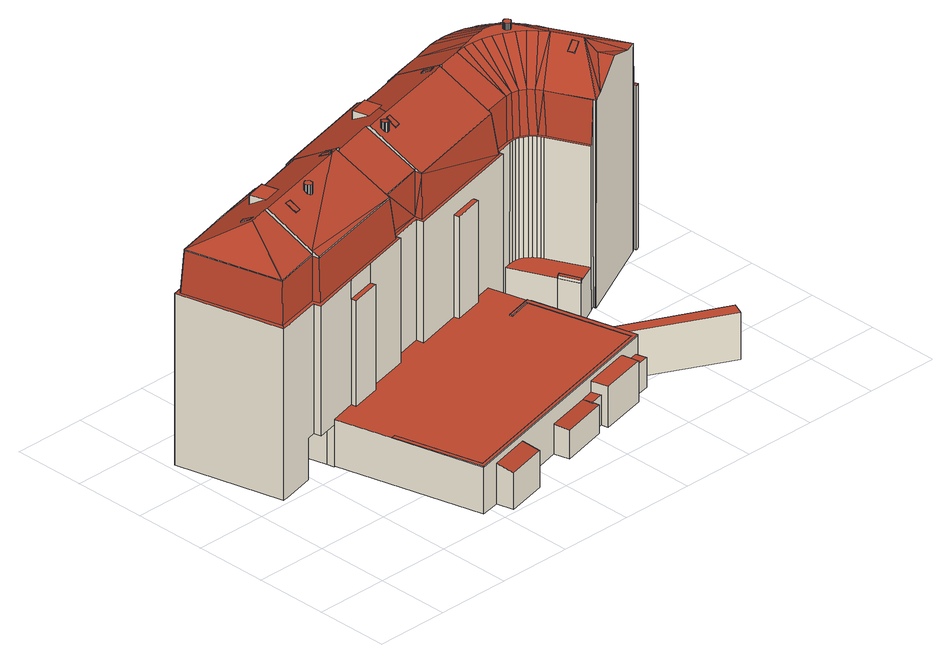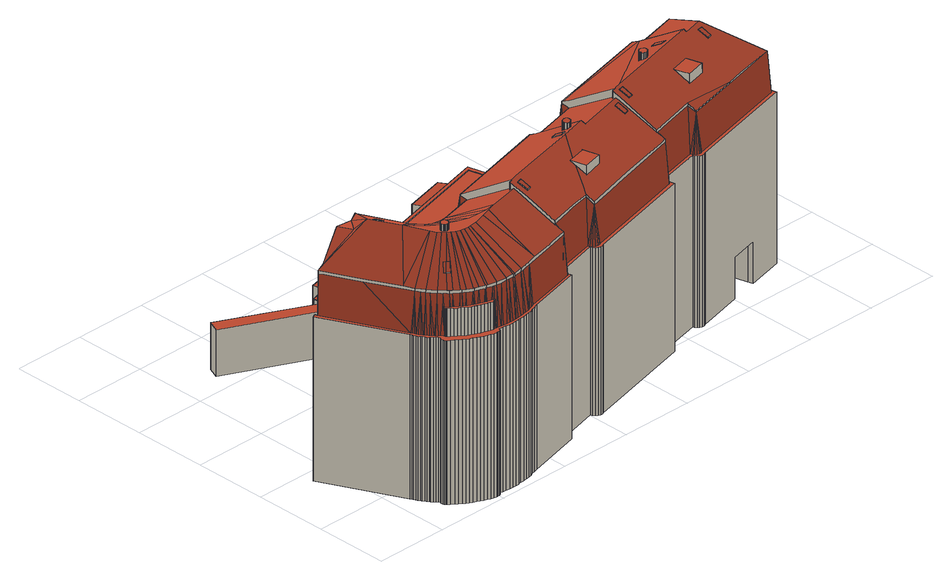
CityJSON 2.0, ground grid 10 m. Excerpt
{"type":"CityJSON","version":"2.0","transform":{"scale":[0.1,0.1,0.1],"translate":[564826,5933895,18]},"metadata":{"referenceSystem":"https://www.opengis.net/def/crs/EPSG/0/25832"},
"CityObjects":{
"building1":{"type":"Building","attributes":{"Grundfläche 2D":"1860.483753","Grundhöhe NN":"18.318"},"children":["building1-1","building1-2","building1-3","building1-4","building1-5","building1-6","building1-7","building1-8","building1-9","building1-10","building1-11","building1-12","building1-13","building1-14","building1-15"],"geometry":[{"type":"Solid","lod":"3","boundaries":[[[[0,1,2,3,4,5,6,7,8,9,10,11,12,13,14]],[[15,16,17,18,19,20,21,22,23,24,25,26,27,28,29,30]],[[31,32,33]],[[34,35,36]],[[34,37,38,39,40,35]],[[41,42,43]],[[40,39,38,44,45,46,47,48,43,42,49,33,32,50,51]],[[32,31,52,53,50]],[[51,35,40]],[[54,55,56]],[[56,55,57]],[[56,58,59]],[[60,61,56,62,63]],[[56,64,62]],[[56,59,64]],[[56,65,58]],[[56,57,65]],[[66,67,68,55,54]],[[69,68,67]],[[70,71,69]],[[69,71,68]],[[72,73,70]],[[70,73,71]],[[74,75,76]],[[76,75,77]],[[76,78,79]],[[70,76,80,72]],[[76,79,81]],[[76,82,78]],[[82,76,77]],[[83,84,85,86,75,74]],[[87,86,85,88]],[[89,90,87]],[[87,90,86]],[[91,92,89]],[[91,89,93,94,95]],[[96,97,94]],[[94,98,95]],[[94,97,98]],[[96,99,100,101]],[[96,101,97]],[[102,103,104,105,99]],[[99,105,100]],[[106,107,103]],[[103,108,104]],[[103,107,108]],[[106,109,110,107]],[[111,112,109]],[[109,112,110]],[[113,114,115,111]],[[111,115,112]],[[116,117,113]],[[113,117,114]],[[118,119,116]],[[119,117,116]],[[120,121,122,118,123]],[[118,122,119]],[[124,125,126,123,127,128]],[[121,120,123,126,125]],[[121,125,129,122]],[[130,128,131,132]],[[128,130,132,125,124]],[[133,134,132,131]],[[135,136,137,138]],[[131,137,139,140,134,133]],[[137,136,140,139]],[[141,142,138,143,144]],[[136,135,138,142,141]],[[143,145,146,141,144]],[[147,148,149,150,151]],[[143,151,152,153,146,145]],[[153,152,151,150,149]],[[154,155,147,156,157]],[[149,148,147,155,154]],[[158,159,160,156]],[[156,160,159,154,157]],[[161,162,163,164,158]],[[165,166,159,158]],[[166,165,158,164,163]],[[167,168,169,161,170,171]],[[163,162,161,169,168]],[[172,173,174,171]],[[174,175,168,167,171]],[[176,177,172]],[[172,178,173]],[[172,177,178]],[[176,179,180,181]],[[176,182,177]],[[176,181,182]],[[183,184,179]],[[179,185,180]],[[179,184,185]],[[186,187,183]],[[183,188,184]],[[183,189,188]],[[183,187,189]],[[186,190,187]],[[186,191,190]],[[192,193,186]],[[186,193,191]],[[192,194,195,196,197,198,193]],[[91,95,98,97,101,100,105,104,108,107,110,112,115,114,117,119,122,129,125,132,134,140,136,141,146,153,149,154,159,166,163,168,175,174,173,178,177,182,181,180,185,184,188,189,187,190,191,193,198,199,200,201,202,203,204,205,206,207,208,209,210,211,212,213,214,215,216,217,218,219,220,221,222,223,224,225,226,227,228,229,230,231,232,233,234,235,236,237,238,239,240,241,242,243,244,245,246,247,248,249,250,251,252,253,254,255,256,257,258,259,260,92]],[[261,77,75,86]],[[73,72,80,81,79,78,82,77,262,263,264,265,266,267,268,269,270]],[[90,271,86]],[[86,271,272,261]],[[273,274,275,276,277,278,279,280,281,63,62,64,59,58,65,57,55,68,71,282,283]],[[63,281,284,60]],[[76,81,80]],[[89,92,90]],[[285,286,287,288]],[[285,288,289]],[[290,291,292,286]],[[292,287,286]],[[290,293,294,295,296]],[[296,291,290]],[[297,298,299,293]],[[299,294,293]],[[300,301,297]],[[297,301,298]],[[301,300,302,303,304,305]],[[306,304,303]],[[307,308,306]],[[309,308,307]],[[310,304,309]],[[309,304,308]],[[311,312,313,314,301,305,304,310]],[[315,316,313]],[[316,314,313]],[[315,317,318,319,316]],[[318,320,321,319]],[[322,323,321,320,324,325]],[[326,327,324]],[[324,327,328,323,322,325]],[[329,323,328,327,330,331]],[[332,333,330]],[[333,331,330]],[[333,334,335,331]],[[336,337,334]],[[337,335,334]],[[337,338,339,335]],[[340,341,338]],[[341,339,338]],[[341,342,343,339]],[[342,344,345,343]],[[346,347,348,345,344]],[[349,348,347]],[[349,350,351,348]],[[352,353,354,355,356,351,350]],[[357,358,359,360,361,88,362,363,364,365,366,289,367,354]],[[367,355,354]],[[368,369,370,371,372,285,289,366,365]],[[329,331,335,339,343,345,348,351,356,355,367,289,288,287,292,291,296,295,294,299,298,301,314,316,319,321,323]],[[308,304,306]],[[373,374,375,376,377,378]],[[379,380,381,382,383,384,385,386]],[[387,388,389,390,391,392,393,394,395,396,397,383,382,381,380]],[[398,399,400,67,401,402,403,375,374,384,383,397,396,395,404,405,406]],[[407,408,409,410,411,412,413,414,415,416,417,418,419,420,421,422,423,424,425,426,427,428,429]],[[430,431,432,433,434,435,436,437,438,439,440,441,442,443,444,445,446,447,448,449]],[[297,449,300]],[[300,449,448]],[[297,293,430,449]],[[293,290,431,430]],[[300,448,447,450]],[[290,286,432,431]],[[285,433,432,286]],[[371,451,372]],[[451,452,372]],[[433,285,372,434]],[[453,451,371]],[[454,451,453]],[[455,456,457]],[[456,458,457]],[[459,460,461]],[[461,460,462,456]],[[462,463,456]],[[456,455,461]],[[464,460,459]],[[465,460,464]],[[466,467,468,469]],[[470,471,472,473,474,475,462,460,465,469,468,281,280,476,477]],[[452,451,454,458,456,463,478,479,480,481,482]],[[454,453,457]],[[454,457,458]],[[466,469,465,464]],[[281,468,467,284]],[[483,484,485,486]],[[487,488,489,490]],[[491,492,493,494,495]],[[496,497,498,499]],[[500,501,502,503]],[[504,505,506,507,508,509]],[[510,511,512,513,514]],[[507,515,516,517]],[[482,435,434,372,452]],[[462,475,478,463]],[[53,52,35,51,50]],[[261,272,271,90,92,260]],[[282,71,73,270]],[[384,374,373,385]],[[429,428,7,6]],[[428,427,8,7]],[[427,426,425,10,9,8]],[[425,424,11,10]],[[424,423,12,11]],[[423,422,13,12]],[[422,518,14,13]],[[518,519,520,1,0,14]],[[520,513,512,521,522,523,407,5,4,3,2,1]],[[407,429,6,5]],[[21,20,19,524,525]],[[19,18,526,524]],[[526,18,17,16,527,528]],[[450,447,446,21,525,529,530]],[[531,532,533,534,470,477,476,280,535,536]],[[534,537,471,470]],[[472,471,537,538,539,540,421,420,503]],[[472,503,502,473]],[[502,417,473]],[[473,417,416,474]],[[475,474,416,415,478]],[[478,415,414,479]],[[479,414,413,480]],[[489,488,409,408,541,542,481,480,413,412]],[[435,482,481,542,543]],[[15,436,435,543,527,16]],[[436,15,30,437]],[[437,30,29,438]],[[438,29,28,439]],[[439,28,27,440]],[[440,27,26,441]],[[441,26,25,442]],[[445,22,21,446]],[[442,25,24,443]],[[443,24,23,444]],[[444,23,22,445]],[[33,60,284,31]],[[31,284,467,52]],[[35,52,467,466,36]],[[36,466,464,34]],[[378,377,38,37,34,464,459]],[[38,377,376,44]],[[402,401,47,46,45,44,376,375,403]],[[66,54,43,48,47,401,67]],[[43,54,56,41]],[[33,49,42,41,56,61,60]],[[544,484,483,517,516,545]],[[485,484,544,546]],[[493,486,485,546,547,494]],[[489,412,411,490]],[[490,411,410,487]],[[487,410,409,488]],[[362,88,85]],[[548,197,549,197]],[[198,197,549,550]],[[199,198,550,551]],[[552,201,200,199,551,553]],[[202,201,552,554]],[[203,202,554,555]],[[204,203,555,556]],[[205,204,556,557]],[[206,205,557,558]],[[559,208,207,206,558,560]],[[209,208,559,561]],[[210,209,561,562]],[[211,210,562,563]],[[212,211,563,564]],[[213,212,564,565]],[[214,213,565,566]],[[215,214,566,567]],[[216,215,567,568]],[[217,216,568,569]],[[218,217,569,570]],[[219,218,570,571]],[[220,219,571,572]],[[221,220,572,573]],[[222,221,573,574]],[[223,222,574,575]],[[224,223,575,576]],[[225,224,576,577]],[[226,225,577,578]],[[227,226,578,579]],[[228,227,579,580]],[[229,228,580,581]],[[230,229,581,582]],[[231,230,582,583]],[[232,231,583,584]],[[233,232,584,585]],[[234,233,585,586]],[[235,234,586,587]],[[236,235,587,588]],[[237,236,588,589]],[[238,237,589,590]],[[239,238,590,591]],[[240,239,591,592]],[[241,240,592,593]],[[242,241,593,594]],[[243,242,594,595]],[[244,243,595,596]],[[245,244,596,597]],[[246,245,597,598]],[[247,246,598,599]],[[248,247,599,600]],[[249,248,600,601]],[[602,251,250,249,601,603]],[[252,251,602,604]],[[253,252,604,605]],[[254,253,605,606]],[[255,254,606,607]],[[256,255,607,608]],[[257,256,608,609]],[[258,257,609,610]],[[259,258,610,611]],[[260,259,611,612]],[[261,260,612,613,77]],[[262,77,613,614]],[[263,262,614,615]],[[264,263,615,616]],[[265,264,616,617]],[[266,265,617,618]],[[267,266,618,619]],[[268,267,619,620]],[[621,270,269,268,620,622]],[[282,270,621,623,283]],[[273,283,623,624]],[[274,273,624,625]],[[275,274,625,626]],[[276,275,626,627]],[[277,276,627,628]],[[278,277,628,629]],[[629,630,631,632,633,634,279,278]],[[280,279,634,535]],[[285,372,371,372]],[[635,302,300,450,530]],[[303,302,635,636]],[[310,309,307,306,303,636,549,197,548]],[[196,195,194,192,186,315,313,312,311,310,548,197]],[[318,317,315,186,183,179]],[[320,318,179,176,172]],[[170,161,326,324,320,172,171]],[[147,332,330,327,326,161,158,156]],[[138,336,334,333,332,147,151,143]],[[131,128,340,338,337,336,138,137]],[[118,116,342,341,340,128,127,123]],[[344,342,116,113,111]],[[347,346,344,111,109,106]],[[347,106,103,349]],[[350,349,103,102,99]],[[94,93,89,360,359,358,357,354,353,352,350,99,96]],[[361,360,89,87,88]],[[495,494,547,637]],[[491,495,637,638]],[[499,498,639,640]],[[496,499,640,641]],[[497,496,641,642]],[[400,399,398,70,69,67]],[[373,378,459,461,455]],[[385,373,455,457,386]],[[386,457,453,379]],[[370,369,387,380,379,453,371]],[[387,369,368,388]],[[363,391,390,389,388,368,365,364]],[[84,83,74,395,394,393,392,391,363,362,85]],[[395,74,76,404]],[[70,398,406,405,404,76]],[[503,420,419,500]],[[500,419,418,501]],[[501,418,417,502]],[[509,508,643,644]],[[504,509,644,645]],[[505,504,645,646]],[[514,513,647,648]],[[510,514,648,649]],[[512,511,650,651]],[[511,510,649,650]],[[506,515,507]],[[545,516,515,506,505,646]],[[518,422,421,540,652]],[[498,497,642,643,508,507,517,483,486,493,492,491,638,653,520,519,518,652,639]],[[520,653,647,513]],[[654,655,541,408,407,523,522,521,512,651,656,657]],[[658,659,533,532]],[[539,538,660,661]],[[662,663,659,658]],[[664,665,661,660]],[[633,632,663,662]],[[665,664,631,630]],[[535,634,633,662,658,532,531,536]],[[642,641,640,639,652,540,539,661,665,630,629,628,627,626,625,624,623,621,622,620,619,618,617,616,615,614,613,612,611,610,609,608,607,606,605,604,602,603,601,600,599,598,597,596,595,594,593,592,591,590,589,588,587,586,585,584,583,582,581,580,579,578,577,576,575,574,573,572,571,570,569,568,567,566,565,564,563,562,561,559,560,558,557,556,555,554,552,553,551,550,549,636,635,530,529,525,524,526,528,527,543,542,541,655,654,657,656,651,650,649,648,647,653,638,637,547,546,544,545,646,645,644,643]],[[659,663,632,631,664,660,538,537,534,533]]]],"semantics":{"surfaces":[{"type":"RoofSurface"},{"type":"WallSurface"},{"type":"GroundSurface"},{"type":"OuterCeilingSurface"}],"values":[[0,0,0,0,0,0,0,0,0,0,0,0,0,0,0,0,0,0,0,0,0,0,0,0,0,0,0,0,0,0,0,0,0,0,0,0,0,0,0,0,0,0,0,0,0,0,0,0,0,0,0,0,0,0,0,0,0,0,0,0,0,0,0,0,0,0,0,0,0,0,0,0,0,0,0,0,0,0,0,0,0,0,0,0,0,0,0,0,0,0,0,0,0,0,0,0,0,0,0,0,0,0,0,0,0,0,0,0,0,0,0,0,0,0,0,0,0,0,0,0,0,0,0,0,0,0,0,0,0,0,0,0,0,0,0,0,0,0,0,0,0,0,0,0,0,0,0,0,0,0,0,0,0,0,0,0,0,0,0,0,0,0,0,0,0,0,0,0,0,0,0,0,0,0,0,0,0,0,0,0,0,0,0,0,0,0,0,0,0,0,0,0,0,0,0,1,1,1,1,1,1,1,1,1,1,1,1,1,1,1,1,1,1,1,1,1,1,1,1,1,1,1,1,1,1,1,1,1,1,1,1,1,1,1,1,1,1,1,1,1,1,1,1,1,1,1,1,1,1,1,1,1,1,1,1,1,1,1,1,1,1,1,1,1,1,1,1,1,1,1,1,1,1,1,1,1,1,1,1,1,1,1,1,1,1,1,1,1,1,1,1,1,1,1,1,1,1,1,1,1,1,1,1,1,1,1,1,1,1,1,1,1,1,1,1,1,1,1,1,1,1,1,1,1,1,1,1,1,1,1,1,1,1,1,1,1,1,1,1,1,1,1,1,1,1,1,1,1,1,1,1,1,1,1,1,1,1,1,1,1,1,1,1,1,1,1,1,1,1,1,1,1,1,1,1,1,1,1,1,1,1,1,1,1,1,1,1,1,2,2,3]]}}]},
"building1-1":{"type":"BuildingInstallation","parents":["building1"],"geometry":[{"type":"MultiSurface","lod":"3","boundaries":[[[666,667,668,669]],[[667,666,20,670]],[[19,20,666,669]],[[667,670,18,668]],[[18,19,669,668]]],"semantics":{"surfaces":[{"type":"RoofSurface"},{"type":"WallSurface"}],"values":[0,1,1,1,1]}}]},
"building1-2":{"type":"BuildingInstallation","parents":["building1"],"geometry":[{"type":"MultiSurface","lod":"3","boundaries":[[[671,672,673,674]],[[674,673,675,676]],[[671,674,676,677]],[[672,671,677,678]],[[673,672,678,675]]],"semantics":{"surfaces":[{"type":"RoofSurface"},{"type":"WallSurface"}],"values":[0,1,1,1,1]}}]},
"building1-3":{"type":"BuildingInstallation","parents":["building1"],"geometry":[{"type":"MultiSurface","lod":"3","boundaries":[[[679,680,681,682,683,684]],[[684,683,685,686]],[[687,688,689,682,681,680,679]],[[689,685,683,682]]],"semantics":{"surfaces":[{"type":"RoofSurface"},{"type":"WallSurface"}],"values":[0,1,1,1]}}]},
"building1-4":{"type":"BuildingInstallation","parents":["building1"],"geometry":[{"type":"MultiSurface","lod":"3","boundaries":[[[690,691,692,693,694,695,696,697,698,699,700,701,702,703,704,705,706,707,708,709]],[[693,692,710,711]],[[691,690,712,713]],[[692,691,713,710]],[[694,693,711,714]],[[695,694,714,715]],[[696,695,715,716]],[[697,696,716,717]],[[698,697,717,718]],[[699,698,718,719]],[[700,699,719,720]],[[701,700,720,721]],[[702,701,721,722]],[[703,702,722,723]],[[704,703,723,724]],[[705,704,724,725]],[[706,705,725,726]],[[707,706,726,727]],[[708,707,727,728]],[[709,708,728,729]],[[690,709,729,712]]],"semantics":{"surfaces":[{"type":"RoofSurface"},{"type":"WallSurface"}],"values":[0,1,1,1,1,1,1,1,1,1,1,1,1,1,1,1,1,1,1,1,1]}}]},
"building1-5":{"type":"BuildingInstallation","parents":["building1"],"geometry":[{"type":"MultiSurface","lod":"3","boundaries":[[[730,731,732,733]],[[733,732,734,735]],[[730,733,735,736]],[[731,730,736,737]],[[732,731,737,734]]],"semantics":{"surfaces":[{"type":"RoofSurface"},{"type":"WallSurface"}],"values":[0,1,1,1,1]}}]},
"building1-6":{"type":"BuildingInstallation","parents":["building1"],"geometry":[{"type":"MultiSurface","lod":"3","boundaries":[[[738,739,740,741,742]],[[740,739,743,744]],[[742,741,740,744,745,746]],[[746,747,738,742]],[[747,743,739,738]]],"semantics":{"surfaces":[{"type":"RoofSurface"},{"type":"WallSurface"}],"values":[0,1,1,1,1]}}]},
"building1-7":{"type":"BuildingInstallation","parents":["building1"],"geometry":[{"type":"MultiSurface","lod":"3","boundaries":[[[748,120,126,124,130,749,133,139,750,135,142,144,145,152,150,148,155,157,160,165,164,162,169,167,751,752,753,754,755,756,757,758,759,760,761,762,763,764,765,766,767,768,769,770,771,772,773,774,775,776,777,778,779,780]],[[752,751,781]],[[781,782,753,752]],[[782,175,754,753]],[[175,783,755,754]],[[756,755,783,784]],[[756,784,785,757]],[[758,757,785,786]],[[758,786,787,759]],[[759,787,788,760]],[[760,788,789,761]],[[789,790,791,763,762,761]],[[764,763,791,792]],[[765,764,792,793]],[[766,765,793,794]],[[795,768,767,766,794,796]],[[768,795,797,769]],[[769,797,798,770]],[[770,798,799,771]],[[799,800,801,773,772,771]],[[774,773,801,802]],[[802,803,775,774]],[[803,804,776,775]],[[804,805,806,778,777,776]],[[807,779,778,806,129]],[[808,780,779,807,121]],[[748,780,808]]],"semantics":{"surfaces":[{"type":"RoofSurface"},{"type":"WallSurface"}],"values":[0,1,1,1,1,1,1,1,1,1,1,1,1,1,1,1,1,1,1,1,1,1,1,1,1,1,1]}}]},
"building1-8":{"type":"BuildingInstallation","parents":["building1"],"geometry":[{"type":"MultiSurface","lod":"3","boundaries":[[[809,810,811,812,813,814,815,816,817,818,819,820,821,822,823,824,825,826,827,828]],[[829,830,814,813]],[[813,812,831,829]],[[830,832,815,814]],[[816,815,832,833]],[[817,816,833,834]],[[834,835,818,817]],[[835,836,819,818]],[[836,837,820,819]],[[821,820,837,838]],[[838,839,822,821]],[[839,840,823,822]],[[824,823,840,841]],[[825,824,841,842]],[[842,843,826,825]],[[827,826,843,844]],[[844,845,828,827]],[[845,846,809,828]],[[846,847,810,809]],[[847,848,811,810]],[[812,811,848,831]]],"semantics":{"surfaces":[{"type":"RoofSurface"},{"type":"WallSurface"}],"values":[0,1,1,1,1,1,1,1,1,1,1,1,1,1,1,1,1,1,1,1,1]}}]},
"building1-9":{"type":"BuildingInstallation","parents":["building1"],"geometry":[{"type":"MultiSurface","lod":"3","boundaries":[[[849,850,851,852,853]],[[854,849,853,855]],[[856,328,852,851,850]],[[852,328,322,857,855,853]],[[854,855,857,858]],[[850,849,854,858,325,856]]],"semantics":{"surfaces":[{"type":"RoofSurface"},{"type":"WallSurface"}],"values":[0,0,1,1,1,1]}}]},
"building1-10":{"type":"BuildingInstallation","parents":["building1"],"geometry":[{"type":"MultiSurface","lod":"3","boundaries":[[[859,860,861,862,863]],[[864,865,860,859]],[[866,867,861,860,865]],[[867,868,863,862,861]],[[859,863,868,864]]],"semantics":{"surfaces":[{"type":"RoofSurface"},{"type":"WallSurface"}],"values":[0,1,1,1,1]}}]},
"building1-11":{"type":"BuildingInstallation","parents":["building1"],"geometry":[{"type":"MultiSurface","lod":"3","boundaries":[[[869,870,871]],[[872,873,874,875,876,877,878,879,880,881,882,883,884,885,886,870,869,887]],[[874,873,888]],[[889,890,876,875]],[[891,892,874,888]],[[892,889,875,874]],[[890,893,877,876]],[[878,877,893,894]],[[894,895,879,878]],[[895,896,880,879]],[[896,897,881,880]],[[897,898,882,881]],[[898,899,883,882]],[[899,900,884,883]],[[900,901,885,884]],[[901,902,886,885]],[[902,903,870,886]],[[903,904,871,870]],[[904,905,869,871]],[[905,906,887,869]],[[906,907,872,887]],[[907,908,873,872]],[[888,873,908,891]]],"semantics":{"surfaces":[{"type":"RoofSurface"},{"type":"WallSurface"}],"values":[0,0,0,1,1,1,1,1,1,1,1,1,1,1,1,1,1,1,1,1,1,1,1]}}]},
"building1-12":{"type":"BuildingInstallation","parents":["building1"],"geometry":[{"type":"MultiSurface","lod":"3","boundaries":[[[909,910,911,912,913,914]],[[912,911,915,916]],[[917,914,913,912,916,918]],[[909,914,917,919]],[[915,911,910,909,919,920]]],"semantics":{"surfaces":[{"type":"RoofSurface"},{"type":"WallSurface"}],"values":[0,1,1,1,1]}}]},
"building1-13":{"type":"BuildingInstallation","parents":["building1"],"geometry":[{"type":"MultiSurface","lod":"3","boundaries":[[[397,921,922,923,924]],[[925,926,923,922]],[[924,923,926]],[[922,921,396,925]]],"semantics":{"surfaces":[{"type":"RoofSurface"},{"type":"WallSurface"}],"values":[0,1,1,1]}}]},
"building1-14":{"type":"BuildingInstallation","parents":["building1"],"geometry":[{"type":"MultiSurface","lod":"3","boundaries":[[[927,928,929,930]],[[930,929,931,932]],[[932,933,927,930]],[[933,934,928,927]],[[929,928,934,931]]],"semantics":{"surfaces":[{"type":"RoofSurface"},{"type":"WallSurface"}],"values":[0,1,1,1,1]}}]},
"building1-15":{"type":"BuildingInstallation","parents":["building1"],"geometry":[{"type":"MultiSurface","lod":"3","boundaries":[[[935,936,937,938,939]],[[936,935,939,940,941]],[[941,942,937,936]],[[942,943,938,937]],[[939,938,943,940]]],"semantics":{"surfaces":[{"type":"RoofSurface"},{"type":"WallSurface"}],"values":[0,1,1,1,1]}}]}
},
"vertices":[
[515,103,68],[521,105,68],[486,245,68],[485,246,68],[485,247,68],[484,250,68],[446,241,68],[447,237,68],[479,246,68],[480,244,68],[514,108,68],[192,28,68],[163,144,68],[158,143,68],[188,22,68],[532,328,62],[523,326,62],[549,267,62],[549,266,62],[561,239,62],[565,242,62],[594,256,62],[569,308,62],[567,312,62],[564,316,62],[561,320,62],[557,323,62],[552,326,62],[547,328,62],[542,329,62],[537,329,62],[51,217,296],[74,290,335],[19,346,295],[269,260,296],[116,233,301],[118,223,296],[267,270,301],[252,331,338],[249,330,338],[242,328,338],[172,384,296],[99,366,296],[175,373,303],[257,332,338],[256,336,335],[254,342,331],[242,390,303],[241,390,303],[76,360,296],[102,297,335],[103,293,338],[116,233,296],[103,293,332],[175,373,299],[177,379,237],[172,384,294],[176,382,237],[172,386,237],[169,386,237],[19,346,294],[86,363,294],[164,385,237],[14,348,237],[166,386,237],[174,384,237],[218,384,299],[241,390,299],[238,394,237],[239,399,290],[238,400,288],[237,398,237],[235,403,232],[236,398,232],[396,429,295],[399,435,232],[394,440,288],[399,439,232],[393,442,232],[390,443,232],[385,441,232],[387,442,232],[396,440,232],[423,435,295],[458,444,294],[462,445,294],[459,449,232],[460,454,284],[461,448,291],[459,456,282],[458,454,233],[456,459,227],[457,453,227],[490,464,282],[534,475,282],[530,477,227],[547,478,282],[539,481,227],[534,479,227],[551,479,282],[548,483,227],[543,482,227],[554,479,282],[564,481,282],[557,485,227],[553,484,227],[566,481,282],[567,486,227],[562,485,227],[573,481,282],[571,486,227],[578,481,282],[576,486,227],[586,481,282],[586,485,227],[581,486,227],[592,480,282],[590,485,227],[596,479,282],[595,484,227],[598,480,265],[597,482,243],[597,484,227],[598,479,282],[606,478,265],[605,481,227],[600,479,265],[604,477,282],[606,477,282],[598,483,227],[607,478,265],[607,476,282],[609,480,227],[609,477,265],[613,479,227],[620,473,265],[620,476,227],[615,473,282],[620,471,282],[615,475,265],[616,477,227],[624,474,227],[621,472,265],[622,471,282],[622,472,265],[623,471,265],[627,472,227],[633,464,282],[633,466,265],[634,468,227],[631,467,265],[629,467,282],[629,468,265],[631,470,227],[638,466,227],[634,465,265],[635,463,282],[636,464,265],[642,458,282],[641,464,227],[637,463,265],[645,456,282],[645,457,265],[647,459,227],[643,458,265],[642,459,265],[644,461,227],[650,452,265],[650,456,227],[646,456,265],[647,453,282],[650,450,282],[655,445,282],[657,449,227],[655,450,227],[652,454,227],[660,439,282],[660,445,227],[659,447,227],[663,434,282],[665,439,227],[664,441,227],[662,443,227],[666,429,282],[668,435,227],[667,437,227],[670,423,282],[672,428,227],[669,433,227],[671,431,227],[673,426,227],[674,424,227],[698,366,282],[675,422,227],[704,354,282],[714,334,282],[719,322,282],[722,316,281],[725,318,227],[726,315,227],[727,315,227],[731,317,227],[679,424,227],[678,426,227],[677,428,227],[676,431,227],[675,433,227],[674,434,227],[673,435,227],[672,437,227],[670,440,227],[669,442,227],[667,444,227],[666,446,227],[664,448,227],[662,450,227],[660,452,227],[659,454,227],[659,455,227],[660,457,227],[660,459,227],[659,461,227],[658,462,227],[657,463,227],[654,466,227],[650,469,227],[647,472,227],[643,474,227],[640,477,227],[636,479,227],[632,481,227],[628,483,227],[624,485,227],[620,487,227],[616,488,227],[612,490,227],[608,491,227],[604,492,227],[602,492,227],[600,492,227],[599,492,227],[597,491,227],[596,489,227],[596,488,227],[591,489,227],[586,489,227],[581,490,227],[576,490,227],[571,490,227],[566,490,227],[566,489,227],[562,489,227],[557,489,227],[552,488,227],[547,487,227],[542,486,227],[538,484,227],[533,483,227],[528,481,227],[452,462,227],[454,453,227],[454,453,232],[398,441,232],[396,444,232],[393,446,232],[390,447,232],[387,447,232],[385,446,232],[230,407,232],[232,399,232],[232,397,232],[457,453,233],[456,453,233],[176,386,237],[174,388,237],[172,390,237],[169,391,237],[166,391,237],[163,390,237],[9,352,237],[44,207,237],[48,213,237],[232,397,237],[177,383,237],[51,217,294],[535,337,286],[544,337,286],[545,403,325],[532,403,325],[518,401,325],[554,335,286],[572,398,325],[559,402,325],[562,330,286],[598,386,325],[590,390,325],[585,393,325],[569,323,286],[618,368,325],[609,378,325],[574,315,286],[627,357,325],[602,257,286],[602,256,286],[646,320,325],[640,332,325],[617,264,286],[663,287,308],[654,306,308],[708,310,286],[722,316,286],[704,354,286],[698,366,286],[676,410,286],[626,358,325],[670,423,286],[613,390,325],[666,429,286],[663,434,286],[609,398,325],[655,445,286],[606,402,325],[625,430,305],[602,406,325],[647,453,286],[634,439,298],[645,456,286],[642,458,286],[622,433,305],[599,408,325],[635,463,286],[597,409,325],[633,464,286],[629,467,286],[622,471,286],[592,412,325],[620,471,286],[615,473,286],[607,476,286],[587,414,325],[606,477,286],[604,477,286],[592,480,286],[581,415,325],[578,481,286],[576,416,325],[573,481,286],[566,481,286],[571,415,325],[564,481,286],[551,479,286],[561,414,325],[547,478,286],[534,475,286],[521,471,286],[544,409,325],[557,413,325],[508,468,286],[490,464,286],[483,462,286],[459,456,286],[461,449,290],[462,445,293],[463,446,293],[472,409,314],[477,391,325],[488,394,325],[531,405,325],[478,386,321],[474,385,321],[474,384,321],[489,326,286],[499,328,286],[338,288,291],[322,353,329],[256,336,329],[257,332,327],[252,331,327],[267,270,291],[491,317,290],[474,384,332],[470,383,332],[463,381,332],[358,356,332],[323,347,332],[338,288,295],[340,279,290],[474,385,332],[478,386,332],[477,391,329],[472,409,319],[463,446,298],[462,445,298],[458,444,298],[423,435,298],[396,429,298],[378,393,315],[373,383,319],[238,400,293],[239,399,294],[240,394,297],[242,390,299],[251,355,319],[254,342,326],[394,440,292],[321,421,293],[249,403,293],[484,250,67],[471,302,67],[439,294,67],[440,287,67],[399,277,67],[397,284,67],[332,267,67],[330,278,67],[280,265,67],[282,255,67],[217,239,67],[219,232,67],[177,222,67],[176,229,67],[139,220,67],[158,143,67],[163,144,67],[192,28,67],[514,108,67],[480,244,67],[479,246,67],[447,237,67],[446,241,67],[560,325,227],[551,330,227],[542,332,227],[532,332,227],[500,325,227],[501,320,227],[532,328,227],[537,329,227],[542,329,227],[547,328,227],[552,326,227],[557,323,227],[561,320,227],[564,316,227],[567,312,227],[569,308,227],[594,256,227],[597,258,227],[573,309,227],[568,318,227],[601,260,286],[496,324,232],[500,325,232],[491,317,289],[499,313,232],[338,288,290],[333,283,232],[340,279,289],[335,273,232],[267,270,290],[275,269,237],[278,273,290],[279,270,237],[279,269,232],[269,260,294],[277,258,237],[118,223,294],[116,233,294],[111,228,237],[114,218,237],[108,222,237],[110,212,237],[176,229,237],[217,239,237],[282,255,237],[280,265,237],[49,208,237],[51,208,237],[280,265,232],[330,278,232],[332,267,232],[504,310,232],[501,320,232],[420,80,59],[426,57,59],[491,73,59],[486,96,59],[440,287,206],[439,294,206],[397,284,206],[399,277,206],[516,104,44],[515,103,44],[486,96,44],[489,82,44],[520,89,44],[276,19,53],[271,42,58],[215,28,58],[220,5,53],[177,222,211],[219,232,211],[217,239,211],[176,229,211],[409,55,42],[407,63,43],[405,62,43],[402,75,44],[340,60,44],[345,39,42],[649,73,67],[515,138,67],[512,138,67],[517,119,67],[642,57,67],[405,62,44],[424,67,44],[420,80,44],[188,22,67],[515,103,67],[521,105,67],[486,245,67],[485,246,67],[485,247,67],[561,239,3],[594,256,3],[549,266,3],[523,326,3],[549,267,3],[597,258,3],[601,260,3],[51,208,3],[96,219,3],[96,219,60],[108,222,60],[44,207,3],[49,208,3],[110,212,60],[138,219,60],[138,219,3],[139,220,3],[471,302,3],[504,310,3],[501,320,3],[426,57,3],[424,67,3],[491,73,3],[489,82,3],[722,316,282],[722,316,3],[725,318,3],[726,315,3],[731,317,3],[727,315,3],[679,424,3],[678,426,3],[677,428,3],[676,431,3],[675,433,3],[673,435,3],[674,434,3],[672,437,3],[670,440,3],[669,442,3],[667,444,3],[666,446,3],[664,448,3],[662,450,3],[660,452,3],[659,454,3],[659,455,3],[660,457,3],[660,459,3],[659,461,3],[658,462,3],[657,463,3],[654,466,3],[650,469,3],[647,472,3],[643,474,3],[640,477,3],[636,479,3],[632,481,3],[628,483,3],[624,485,3],[620,487,3],[616,488,3],[612,490,3],[608,491,3],[604,492,3],[602,492,3],[600,492,3],[599,492,3],[597,491,3],[596,489,3],[596,488,3],[591,489,3],[586,489,3],[581,490,3],[576,490,3],[571,490,3],[566,490,3],[562,489,3],[566,489,3],[557,489,3],[552,488,3],[547,487,3],[542,486,3],[538,484,3],[533,483,3],[528,481,3],[452,462,3],[454,453,3],[399,439,3],[398,441,3],[396,444,3],[393,446,3],[390,447,3],[387,447,3],[385,446,3],[230,407,3],[232,397,3],[232,399,3],[177,383,3],[176,386,3],[174,388,3],[172,390,3],[169,391,3],[166,391,3],[163,390,3],[99,374,3],[99,374,60],[59,364,60],[59,364,3],[9,352,3],[602,257,3],[602,256,3],[520,89,3],[516,104,3],[215,28,3],[220,5,3],[276,19,3],[271,42,3],[340,60,3],[345,39,3],[409,55,3],[407,63,3],[517,119,3],[642,57,3],[649,73,3],[515,138,3],[512,138,3],[188,22,3],[521,105,3],[485,247,3],[484,250,3],[486,245,3],[485,246,3],[94,227,3],[94,227,60],[136,228,60],[136,228,3],[61,357,3],[61,357,60],[101,366,60],[101,366,3],
[565,242,66],[554,268,66],[549,266,66],[561,239,66],[554,268,62],
[75,310,325],[78,298,332],[85,299,332],[81,312,325],[85,299,331],[81,312,324],[75,310,324],[78,298,331],
[158,331,324],[153,349,324],[152,350,324],[152,353,324],[125,346,324],[131,324,324],[125,346,311],[130,327,323],[153,349,314],[152,350,313],[152,353,311],
[168,300,341],[168,298,341],[168,297,341],[168,295,341],[169,294,341],[171,293,341],[172,292,341],[174,292,341],[176,293,341],[177,294,341],[178,295,341],[178,297,341],[178,298,341],[178,300,341],[177,301,341],[175,302,341],[174,303,341],[172,303,341],[171,302,341],[169,301,341],[168,297,330],[168,295,329],[168,300,332],[168,298,331],[169,294,328],[171,293,328],[172,292,327],[174,292,327],[176,293,327],[177,294,327],[178,295,328],[178,297,329],[178,298,330],[178,300,331],[177,301,332],[175,302,332],[174,303,333],[172,303,333],[171,302,333],[169,301,333],
[142,280,326],[139,293,334],[131,292,334],[134,278,326],[131,292,333],[134,278,325],[142,280,325],[139,293,333],
[238,345,329],[241,332,336],[248,334,336],[248,335,336],[244,346,329],[241,332,335],[248,334,335],[248,335,335],[244,346,328],[238,345,328],
[597,481,265],[608,478,265],[616,474,265],[651,451,265],[652,452,265],[652,453,265],[652,454,265],[652,455,265],[652,456,265],[651,457,265],[648,460,265],[645,462,265],[642,465,265],[638,467,265],[636,469,265],[635,470,265],[632,472,265],[628,474,265],[624,476,265],[622,477,265],[621,477,265],[617,479,265],[613,480,265],[609,482,265],[608,482,265],[606,483,265],[602,484,265],[601,484,265],[600,484,265],[599,484,265],[599,483,265],[598,483,265],[597,482,265],[652,452,245],[652,453,233],[652,455,227],[652,456,227],[651,457,227],[648,460,227],[645,462,227],[642,465,227],[638,467,227],[636,469,227],[635,470,227],[632,472,227],[628,474,227],[624,476,227],[621,477,227],[622,477,227],[617,479,227],[613,480,227],[609,482,227],[608,482,227],[606,483,227],[602,484,227],[601,484,227],[600,484,227],[599,484,227],[599,483,227],[598,483,235],[597,482,247],
[593,401,334],[592,399,334],[592,398,334],[593,396,334],[594,395,334],[595,394,334],[597,393,334],[598,393,334],[600,394,334],[601,395,334],[602,396,334],[603,398,334],[603,399,334],[602,401,334],[601,402,334],[600,403,334],[598,404,334],[597,404,334],[595,403,334],[594,402,334],[594,395,325],[595,394,325],[593,396,325],[597,393,325],[598,393,325],[600,394,325],[601,395,325],[602,396,325],[603,398,325],[603,399,325],[602,401,325],[601,402,325],[600,403,325],[598,404,325],[597,404,325],[595,403,325],[594,402,325],[593,401,325],[592,399,325],[592,398,325],
[634,439,299],[630,442,299],[624,435,304],[622,433,306],[625,430,306],[636,437,299],[628,428,306],[630,442,298],[628,428,305],[636,437,298],
[635,329,323],[623,324,315],[626,316,315],[633,319,319],[639,322,322],[635,329,322],[623,324,314],[625,319,314],[626,316,314],[639,322,321],
[340,344,335],[343,343,335],[342,344,335],[337,344,336],[336,343,336],[335,340,336],[335,339,336],[335,337,336],[336,336,336],[337,335,336],[339,334,336],[340,334,335],[342,335,335],[343,336,335],[344,337,335],[344,338,335],[344,340,335],[344,341,335],[339,344,335],[335,342,336],[335,339,325],[335,337,325],[335,342,327],[335,340,326],[336,336,324],[337,335,323],[339,334,322],[340,334,322],[342,335,322],[343,336,323],[344,337,323],[344,338,324],[344,340,325],[344,341,326],[343,343,327],[342,344,327],[340,344,328],[339,344,328],[337,344,328],[336,343,328],
[256,356,320],[256,354,321],[259,343,327],[266,345,327],[263,354,322],[262,358,320],[259,343,326],[266,345,326],[262,358,319],[263,354,321],[256,356,319],[256,354,320],
[380,385,319],[374,408,319],[347,401,319],[353,379,319],[374,408,306],[347,401,307],
[362,338,322],[359,351,330],[352,349,330],[354,336,322],[352,349,329],[354,336,321],[362,338,321],[359,351,329],
[467,394,327],[465,402,323],[459,400,323],[462,388,330],[469,390,330],[469,390,329],[465,402,322],[459,400,322],[462,388,329]
]}
